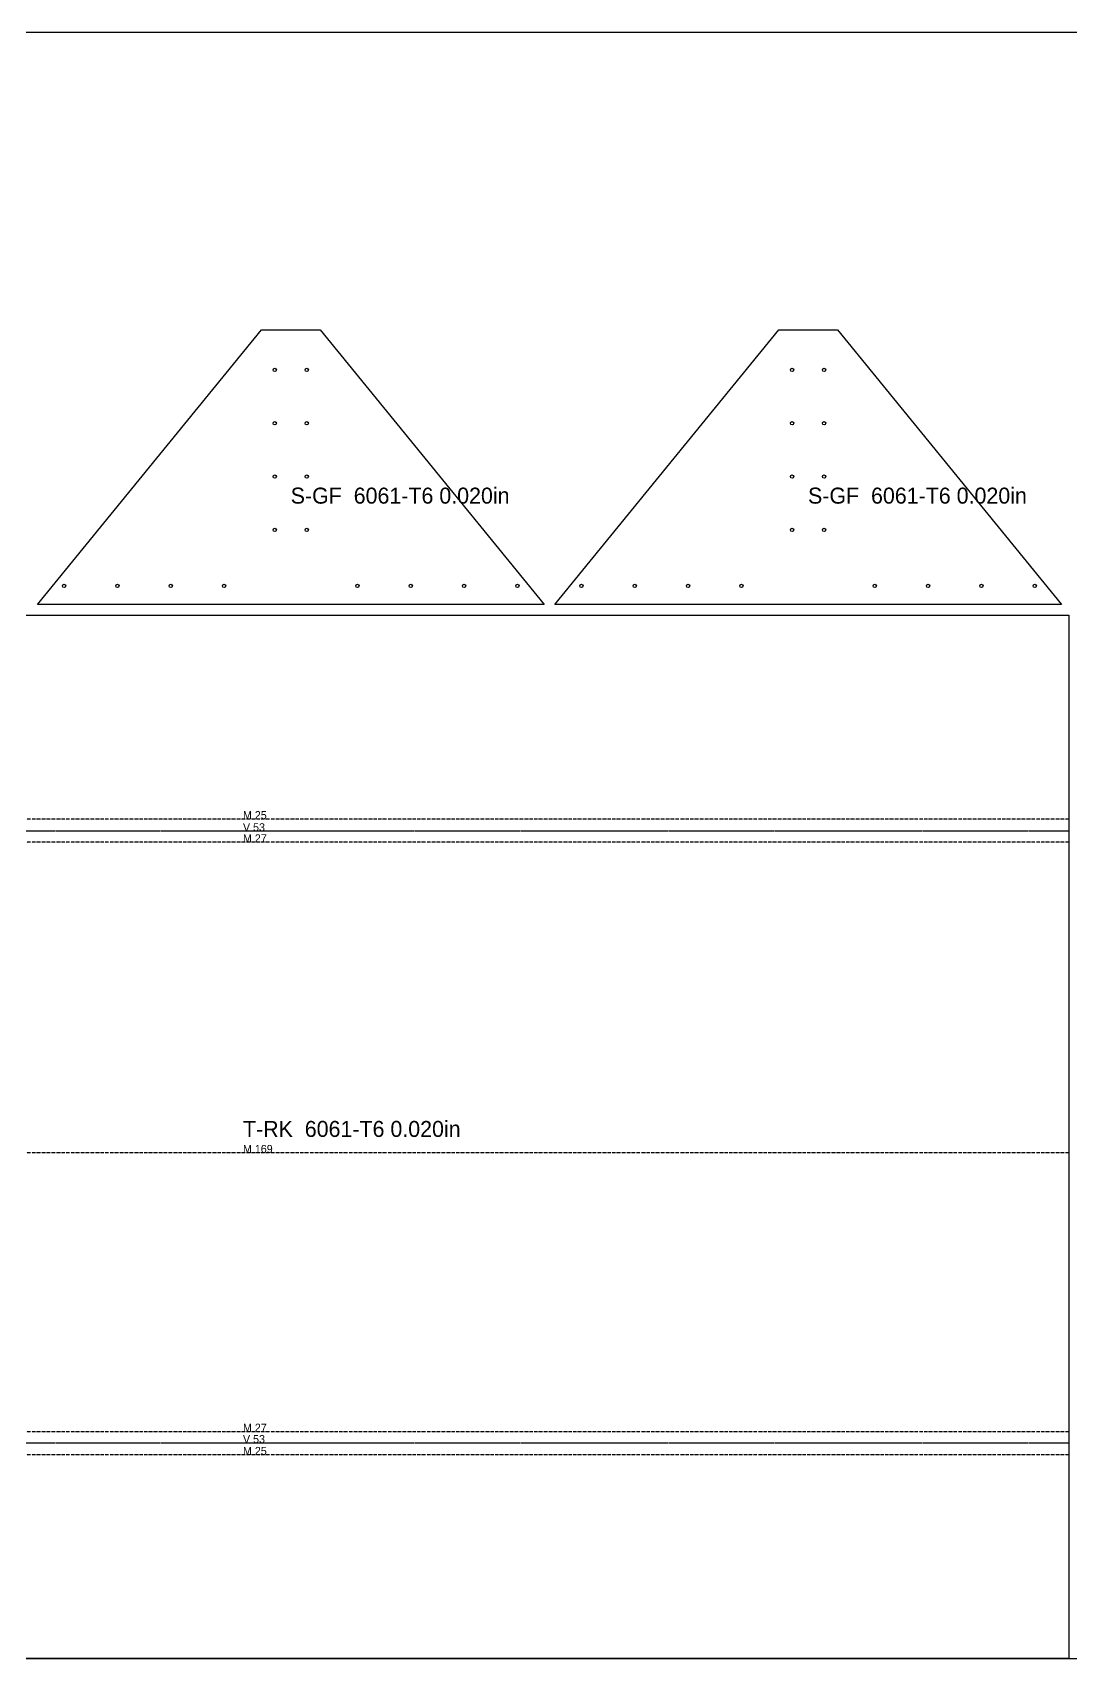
# Model space of a CAD drawing. Header units: millimetres. Extents: x 0 to 2438, y 0 to 1219.
# Drawn here: x 462 to 1240, y 0 to 1219 of the extents above; entities that cross this region are included whole.
import ezdxf

# ---------------------------------------------------------------- set-up
doc = ezdxf.new("R2010")
doc.units = ezdxf.units.MM
doc.linetypes.add('DASHDOT', pattern=[3.556, 2.54, -0.508, 0, -0.508])
doc.linetypes.add('DASHED', pattern=[1.524, 1.27, -0.254])
for name, color, linetype in [('CUT', 7, 'CONTINUOUS'), ('ETCH', 8, 'CONTINUOUS'), ('HOLE', 6, 'CONTINUOUS'), ('MOUNTAIN', 5, 'DASHDOT'), ('VALLEY', 1, 'DASHED')]:
    doc.layers.add(name, color=color, linetype=linetype)

msp = doc.modelspace()

# ---------------------------------------------------------------- linework, layer by layer
at = {"layer": 'CUT'}
for points in [[(465.3, 790.1), (633.3, 996.1), (677.3, 996.1), (845.3, 790.1), (465.3, 790.1)], [(853.3, 790.1), (1021.3, 996.1), (1065.3, 996.1), (1233.3, 790.1), (853.3, 790.1)], [(1239, 629.3), (1239, 629.3), (1239, 0), (0, 0), (0, 170), (0, 379), (0, 379), (0, 782.1), (1239, 782.1), (1239, 629.3)]]:
    msp.add_lwpolyline(points, close=True, dxfattribs=at)
at = {"layer": 'ETCH'}
msp.add_lwpolyline([(0, 0), (2438, 0), (2438, 1219), (0, 1219)], close=True, dxfattribs=at)
at = {"layer": 'HOLE'}
for centre in [(643.3, 966.1), (667.3, 966.1), (1031.3, 966.1), (1055.3, 966.1), (643.3, 926.1), (667.3, 926.1), (1031.3, 926.1), (1055.3, 926.1), (643.3, 886.1), (667.3, 886.1), (1031.3, 886.1), (1055.3, 886.1), (643.3, 846.1), (667.3, 846.1), (1031.3, 846.1), (1055.3, 846.1), (485.3, 804.1), (525.3, 804.1), (565.3, 804.1), (605.3, 804.1), (705.3, 804.1), (745.3, 804.1), (785.3, 804.1), (825.3, 804.1), (873.3, 804.1), (913.3, 804.1), (953.3, 804.1), (993.3, 804.1), (1093.3, 804.1), (1133.3, 804.1), (1173.3, 804.1), (1213.3, 804.1)]:
    msp.add_circle(centre, 1.25, dxfattribs=at)
at = {"layer": 'MOUNTAIN'}
for p, q in [((1239, 629.3), (0, 629.3)), ((1239, 611.9), (0, 611.9)), ((1239, 379), (0, 379)), ((1239, 170), (0, 170)), ((1239, 152.6), (0, 152.6))]:
    msp.add_line(p, q, dxfattribs=at)
at = {"layer": 'VALLEY'}
for p, q in [((1239, 620.2), (0, 620.2)), ((1239, 161.5), (0, 161.5))]:
    msp.add_line(p, q, dxfattribs=at)

# ---------------------------------------------------------------- texts
at = {"layer": 'ETCH'}
for s, height, p in [('S-GF  6061-T6 0.020in', 12, (655.3, 865.8)), ('S-GF  6061-T6 0.020in', 12, (1043.3, 865.8)), ('M 25', 6, (619.5, 629.3)), ('V 53', 6, (619.5, 620.2)), ('M 27', 6, (619.5, 611.9)), ('T-RK  6061-T6 0.020in', 12, (619.5, 391)), ('M 169', 6, (619.5, 379)), ('M 27', 6, (619.5, 170)), ('V 53', 6, (619.5, 161.5)), ('M 25', 6, (619.5, 152.6))]:
    msp.add_text(s, height=height, dxfattribs=at).set_placement(p)

doc.saveas('drawing.dxf')
